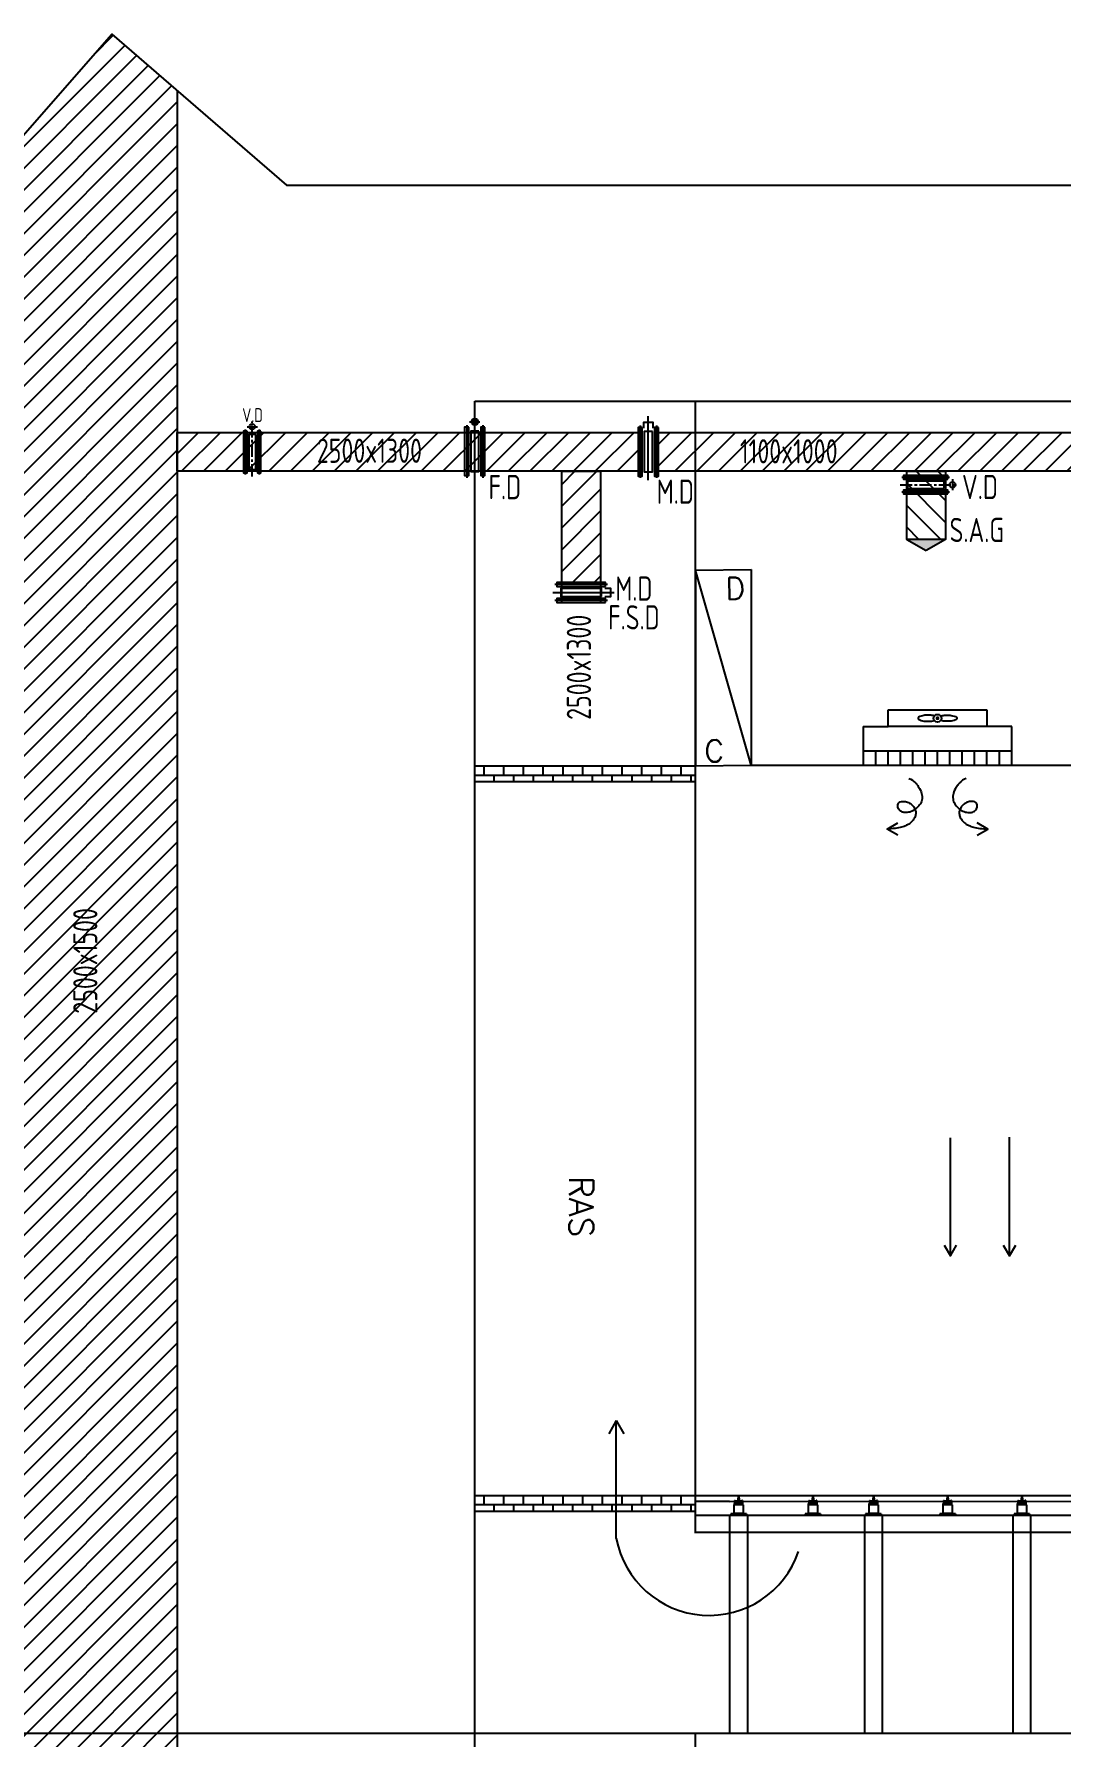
# Model space of a CAD drawing. Header units: millimetres. Extents: x 108 to 3316, y 96 to 2090.
# Drawn here: x 2461.9 to 2567.8, y 1629.1 to 1804.7 of the extents above; entities that cross this region are included whole.
import ezdxf
from ezdxf.enums import TextEntityAlignment as Align

# ---------------------------------------------------------------- set-up
doc = ezdxf.new("R2010")
doc.units = ezdxf.units.MM
doc.linetypes.add('CENTER', pattern=[2, 1.25, -0.25, 0.25, -0.25])
for name, color, linetype in [('A-DETL-01', 1, 'Continuous'), ('M-CEQPM-MAU', 22, 'Continuous'), ('M-CMDUCT-LINE', 15, 'Continuous'), ('M-FM-LINE3', 3, 'Continuous'), ('M-HVAC-CMDUCT', 150, 'Continuous'), ('U-EX-TXT', 4, 'Continuous')]:
    doc.layers.add(name, color=color, linetype=linetype)
doc.styles.add('AA-TXT', font='isocp.shx', dxfattribs={"bigfont": 'chineset.shx'})
doc.styles.add('STDTEXT', font='simplex.shx', dxfattribs={"bigfont": 'china.shx'})

msp = doc.modelspace()

# ---------------------------------------------------------------- hatches: boundary and pattern name
at = {"layer": 'M-CEQPM-MAU'}
h = msp.add_hatch(dxfattribs=at)
h.set_pattern_fill('AR-B88', color=252, scale=0.01)
h.set_pattern_definition([(360, (-38382.6473, -83016.2365), (1e-15, 2.032), []), (90, (-38382.6473, -83016.2365), (-1.016, 2.032), [2.032, -2.032])])
h.paths.add_polyline_path([(2530.08, 1729.28), (2507.33, 1729.28), (2507.33, 1727.67), (2530.08, 1727.67)])
h = msp.add_hatch(dxfattribs=at)
h.set_pattern_fill('AR-B88', color=252, scale=0.01)
h.set_pattern_definition([(360, (-38382.6473, -83091.4644), (1e-15, 2.032), []), (90, (-38382.6473, -83091.4644), (-1.016, 2.032), [2.032, -2.032])])
h.paths.add_polyline_path([(2530.08, 1654.05), (2507.33, 1654.05), (2507.33, 1652.44), (2530.08, 1652.44)])
at = {"layer": 'M-CMDUCT-LINE'}
h = msp.add_hatch(dxfattribs=at)
h.set_pattern_fill('ANSI31', color=256, scale=0.5, style=0)
h.set_pattern_definition([(45, (-38596.6318, -80968.6413), (-1.122532015, 1.122532015), [])])
h.paths.add_polyline_path([(2457.85, 1198.5), (2476.65, 1198.5), (2476.65, 1798.89), (2469.91, 1804.72), (2457.85, 1790.95)])
h = msp.add_hatch(dxfattribs=at)
h.set_pattern_fill('ANSI31', color=256, scale=0.5, style=0)
h.set_pattern_definition([(45, (3357.5911, 1587.201), (-1.122532, 1.122532), [])])
h.paths.add_polyline_path([(2476.65, 1763.65), (2524.39, 1763.65), (2524.39, 1759.65), (2476.65, 1759.65)])
h = msp.add_hatch(dxfattribs=at)
h.set_pattern_fill('ANSI31', color=256, scale=0.5, style=0)
h.set_pattern_definition([(45, (3363.5603, 1587.201), (-1.122532, 1.122532), [])])
h.paths.add_polyline_path([(2526.27, 1763.65), (2644.28, 1763.65), (2644.28, 1759.65), (2526.27, 1759.65)])
h = msp.add_hatch(dxfattribs=at)
h.set_pattern_fill('ANSI31', color=256, scale=0.5, style=0)
h.set_pattern_definition([(45, (-5e-13, 274.7208), (-1.122532, 1.122532), [])])
h.paths.add_polyline_path([(2520.3, 1759.65), (2516.3, 1759.65), (2516.3, 1748.18), (2520.3, 1748.18)])
h = msp.add_hatch(dxfattribs=at)
h.set_pattern_fill('ANSI31', color=256, scale=0.5, angle=-90, style=0)
h.set_pattern_definition([(315, (2379.4241, 925.0342), (1.122532, 1.122532), [])])
h.paths.add_polyline_path([(2555.88, 1759.65), (2555.88, 1752.62), (2551.88, 1752.62), (2551.88, 1759.65)])
at = {"layer": 'M-FM-LINE3', "linetype": 'Continuous'}
h = msp.add_hatch(color=256, dxfattribs=at)
edge = h.paths.add_edge_path()
edge.add_arc((2507.33, 1764.73), 0.333, 0, 360)
at = {"layer": 'M-HVAC-CMDUCT'}
msp.add_hatch(color=256, dxfattribs=at).paths.add_polyline_path([(2555.88, 1752.62), (2551.88, 1752.62), (2553.88, 1751.47)])

# ---------------------------------------------------------------- linework, layer by layer
at = {"color": 252}
for points in [[(2507.33, 1729.28), (2530.08, 1729.28)], [(2507.33, 1727.67), (2530.08, 1727.67)], [(2507.33, 1654.05), (2530.08, 1654.05)], [(2507.33, 1652.44), (2530.08, 1652.44)]]:
    msp.add_lwpolyline(points, dxfattribs=at)
at = {"layer": 'A-DETL-01', "color": 252}
msp.add_line((2500.6, 1789.14), (2773.52, 1789.14), dxfattribs=at)
for points in [[(2337.44, 1789.14), (2426.54, 1789.14), (2442.39, 1773.3), (2469.91, 1804.72), (2487.93, 1789.14), (2566.21, 1789.14)], [(2507.33, 1766.86), (2681.94, 1766.86)]]:
    msp.add_lwpolyline(points, dxfattribs=at)
at = {"layer": 'M-CEQPM-MAU', "color": 252, "ltscale": 0.1}
for p, q in [((2530.08, 1650.16), (2530.08, 1766.86)), ((2549.95, 1733.33), (2549.95, 1735.03)), ((2549.95, 1735.03), (2560.15, 1735.03)), ((2560.15, 1735.03), (2560.15, 1733.33)), ((2547.4, 1733.33), (2549.95, 1733.33)), ((2547.4, 1733.33), (2547.4, 1729.33)), ((2560.15, 1733.33), (2549.95, 1733.33)), ((2562.7, 1733.33), (2560.15, 1733.33)), ((2562.7, 1729.33), (2562.7, 1733.33)), ((2547.4, 1730.83), (2562.7, 1730.83)), ((2548.68, 1729.33), (2548.68, 1730.83)), ((2549.95, 1729.33), (2549.95, 1730.83)), ((2551.23, 1729.33), (2551.23, 1730.83)), ((2552.5, 1729.33), (2552.5, 1730.83)), ((2553.78, 1729.33), (2553.78, 1730.83)), ((2555.05, 1729.33), (2555.05, 1730.83)), ((2556.33, 1729.33), (2556.33, 1730.83)), ((2557.6, 1729.33), (2557.6, 1730.83)), ((2558.88, 1729.33), (2558.88, 1730.83)), ((2560.15, 1729.33), (2560.15, 1730.83)), ((2561.43, 1729.33), (2561.43, 1730.83)), ((2535.82, 1729.33), (2659.18, 1729.33)), ((2547.4, 1729.33), (2562.7, 1729.33)), ((2530.08, 1654.05), (2533.6, 1654.05)), ((2533.6, 1654.03), (2639.3, 1654.05)), ((2534.54, 1654.1), (2534.44, 1653.47)), ((2534.54, 1654.1), (2534.64, 1653.47)), ((2542.19, 1654.1), (2542.09, 1653.47)), ((2542.19, 1654.1), (2542.29, 1653.47)), ((2548.44, 1654.1), (2548.34, 1653.47)), ((2548.44, 1654.1), (2548.54, 1653.47)), ((2556.09, 1654.1), (2555.99, 1653.47)), ((2556.09, 1654.1), (2556.19, 1653.47)), ((2563.74, 1654.1), (2563.64, 1653.47)), ((2563.74, 1654.1), (2563.84, 1653.47)), ((2533.6, 1653.42), (2530.08, 1653.41)), ((2639.3, 1653.42), (2533.6, 1653.4)), ((2535.34, 1652.14), (2533.74, 1652.14)), ((2533.74, 1652.14), (2533.74, 1652.01)), ((2534.06, 1653.07), (2534.06, 1652.22)), ((2535.02, 1653.07), (2534.06, 1653.07)), ((2534.06, 1652.22), (2535.02, 1652.22)), ((2534.98, 1653.2), (2534.1, 1653.2)), ((2534.1, 1653.07), (2534.1, 1653.2)), ((2534.11, 1652.22), (2534.11, 1652.15)), ((2534.12, 1653.53), (2534.2, 1653.53)), ((2534.12, 1653.53), (2534.12, 1653.2)), ((2534.2, 1653.53), (2534.2, 1653.47)), ((2534.49, 1653.47), (2534.2, 1653.47)), ((2534.49, 1653.53), (2534.47, 1653.2)), ((2534.59, 1653.53), (2534.49, 1653.53)), ((2534.59, 1653.53), (2534.6, 1653.2)), ((2534.87, 1653.47), (2534.59, 1653.47)), ((2534.87, 1653.53), (2534.87, 1653.47)), ((2534.95, 1653.53), (2534.87, 1653.53)), ((2534.95, 1653.53), (2534.95, 1653.2)), ((2534.97, 1652.22), (2534.97, 1652.14)), ((2534.98, 1653.07), (2534.98, 1653.2)), ((2535.02, 1653.07), (2535.02, 1652.22)), ((2535.34, 1652.14), (2535.34, 1652.01)), ((2542.99, 1652.14), (2541.39, 1652.14)), ((2541.39, 1652.14), (2541.39, 1652.01)), ((2541.71, 1653.07), (2541.71, 1652.22)), ((2542.67, 1653.07), (2541.71, 1653.07)), ((2541.71, 1652.22), (2542.67, 1652.22)), ((2542.63, 1653.2), (2541.75, 1653.2)), ((2541.75, 1653.07), (2541.75, 1653.2)), ((2541.76, 1652.22), (2541.76, 1652.15)), ((2541.77, 1653.53), (2541.85, 1653.53)), ((2541.77, 1653.53), (2541.77, 1653.2)), ((2541.85, 1653.53), (2541.85, 1653.47)), ((2542.14, 1653.47), (2541.85, 1653.47)), ((2542.14, 1653.53), (2542.12, 1653.2)), ((2542.24, 1653.53), (2542.14, 1653.53)), ((2542.24, 1653.53), (2542.25, 1653.2)), ((2542.52, 1653.47), (2542.24, 1653.47)), ((2542.52, 1653.53), (2542.52, 1653.47)), ((2542.6, 1653.53), (2542.52, 1653.53)), ((2542.6, 1653.53), (2542.6, 1653.2)), ((2542.62, 1652.22), (2542.62, 1652.14)), ((2542.63, 1653.07), (2542.63, 1653.2)), ((2542.67, 1653.07), (2542.67, 1652.22)), ((2542.99, 1652.14), (2542.99, 1652.01)), ((2549.24, 1652.14), (2547.64, 1652.14)), ((2547.64, 1652.14), (2547.64, 1652.01)), ((2547.96, 1653.07), (2547.96, 1652.22)), ((2548.92, 1653.07), (2547.96, 1653.07)), ((2547.96, 1652.22), (2548.92, 1652.22)), ((2548.88, 1653.2), (2548, 1653.2)), ((2548, 1653.07), (2548, 1653.2)), ((2548.01, 1652.22), (2548.01, 1652.15)), ((2548.02, 1653.53), (2548.1, 1653.53)), ((2548.02, 1653.53), (2548.02, 1653.2)), ((2548.1, 1653.53), (2548.1, 1653.47)), ((2548.39, 1653.47), (2548.1, 1653.47)), ((2548.39, 1653.53), (2548.37, 1653.2)), ((2548.49, 1653.53), (2548.39, 1653.53)), ((2548.49, 1653.53), (2548.5, 1653.2)), ((2548.77, 1653.47), (2548.49, 1653.47)), ((2548.77, 1653.53), (2548.77, 1653.47)), ((2548.85, 1653.53), (2548.77, 1653.53)), ((2548.85, 1653.53), (2548.85, 1653.2)), ((2548.87, 1652.22), (2548.87, 1652.14)), ((2548.88, 1653.07), (2548.88, 1653.2)), ((2548.92, 1653.07), (2548.92, 1652.22)), ((2549.24, 1652.14), (2549.24, 1652.01)), ((2556.89, 1652.14), (2555.29, 1652.14)), ((2555.29, 1652.14), (2555.29, 1652.01)), ((2555.61, 1653.07), (2555.61, 1652.22)), ((2556.57, 1653.07), (2555.61, 1653.07)), ((2555.61, 1652.22), (2556.57, 1652.22)), ((2556.53, 1653.2), (2555.65, 1653.2)), ((2555.65, 1653.07), (2555.65, 1653.2)), ((2555.66, 1652.22), (2555.66, 1652.15)), ((2555.67, 1653.53), (2555.75, 1653.53)), ((2555.67, 1653.53), (2555.67, 1653.2)), ((2555.75, 1653.53), (2555.75, 1653.47)), ((2556.04, 1653.47), (2555.75, 1653.47)), ((2556.04, 1653.53), (2556.02, 1653.2)), ((2556.14, 1653.53), (2556.04, 1653.53)), ((2556.14, 1653.53), (2556.15, 1653.2)), ((2556.42, 1653.47), (2556.14, 1653.47)), ((2556.42, 1653.53), (2556.42, 1653.47)), ((2556.5, 1653.53), (2556.42, 1653.53)), ((2556.5, 1653.53), (2556.5, 1653.2)), ((2556.52, 1652.22), (2556.52, 1652.14)), ((2556.53, 1653.07), (2556.53, 1653.2)), ((2556.57, 1653.07), (2556.57, 1652.22)), ((2556.89, 1652.14), (2556.89, 1652.01)), ((2564.54, 1652.14), (2562.94, 1652.14)), ((2562.94, 1652.14), (2562.94, 1652.01)), ((2563.26, 1653.07), (2563.26, 1652.22)), ((2564.22, 1653.07), (2563.26, 1653.07)), ((2563.26, 1652.22), (2564.22, 1652.22)), ((2564.18, 1653.2), (2563.3, 1653.2)), ((2563.3, 1653.07), (2563.3, 1653.2)), ((2563.31, 1652.22), (2563.31, 1652.15)), ((2563.32, 1653.53), (2563.4, 1653.53)), ((2563.32, 1653.53), (2563.32, 1653.2)), ((2563.4, 1653.53), (2563.4, 1653.47)), ((2563.69, 1653.47), (2563.4, 1653.47)), ((2563.69, 1653.53), (2563.67, 1653.2)), ((2563.79, 1653.53), (2563.69, 1653.53)), ((2563.79, 1653.53), (2563.8, 1653.2)), ((2564.07, 1653.47), (2563.79, 1653.47)), ((2564.07, 1653.53), (2564.07, 1653.47)), ((2564.15, 1653.53), (2564.07, 1653.53)), ((2564.15, 1653.53), (2564.15, 1653.2)), ((2564.17, 1652.22), (2564.17, 1652.14)), ((2564.18, 1653.07), (2564.18, 1653.2)), ((2564.22, 1653.07), (2564.22, 1652.22)), ((2564.54, 1652.14), (2564.54, 1652.01)), ((2535.34, 1652.01), (2533.74, 1652.01)), ((2542.99, 1652.01), (2541.39, 1652.01)), ((2549.24, 1652.01), (2547.64, 1652.01)), ((2556.89, 1652.01), (2555.29, 1652.01)), ((2564.54, 1652.01), (2562.94, 1652.01)), ((2530.08, 1512.8), (2530.08, 1629.5))]:
    msp.add_line(p, q, dxfattribs=at)
at = {"layer": 'M-CEQPM-MAU', "color": 252}
for p, q in [((2530.08, 1749.45), (2530.08, 1729.28)), ((2530.08, 1729.28), (2535.82, 1729.33))]:
    msp.add_line(p, q, dxfattribs=at)
msp.add_lwpolyline([(2535.82, 1749.5), (2535.82, 1729.33), (2530.08, 1749.45)], close=True, dxfattribs=at)
at = {"layer": 'M-CEQPM-MAU', "color": 252, "ltscale": 0.1}
for points in [[(2554.73, 1734.41, 0.03966), (2554.46, 1734.47, 0.032614), (2554.05, 1734.5, 0.032614), (2553.64, 1734.47, 0.044087), (2553.35, 1734.4, 0.086721), (2553.1, 1734.28, 0.233651), (2553.05, 1734.18, 0.233651), (2553.1, 1734.09, 0.086721), (2553.35, 1733.96, 0.044087), (2553.64, 1733.89, 0.032614), (2554.05, 1733.87, 0.032614), (2554.46, 1733.89, 0.03966), (2554.73, 1733.95)], [(2555.38, 1734.41, -0.03966), (2555.65, 1734.47, -0.032614), (2556.06, 1734.5, -0.032614), (2556.46, 1734.47, -0.044087), (2556.76, 1734.4, -0.086721), (2557.01, 1734.28, -0.233651), (2557.05, 1734.18, -0.233651), (2557.01, 1734.09, -0.086721), (2556.76, 1733.96, -0.044087), (2556.46, 1733.89, -0.032614), (2556.06, 1733.87, -0.032614), (2555.65, 1733.89, -0.03966), (2555.38, 1733.95)]]:
    msp.add_lwpolyline(points, format="xyb", dxfattribs=at)
at = {"layer": 'M-CEQPM-MAU', "color": 252, "ltscale": 0.1, "const_width": 0.2}
msp.add_lwpolyline([(2555.15, 1734.18, -1), (2554.95, 1734.18, -1)], format="xyb", close=True, dxfattribs=at)
at = {"layer": 'M-CEQPM-MAU', "color": 252, "ltscale": 0.1}
for points in [[(2530.08, 1652.01), (2533.6, 1652.01)], [(2639.3, 1650.21), (2530.08, 1650.21), (2530.08, 1652.01), (2639.3, 1652.01)]]:
    msp.add_lwpolyline(points, dxfattribs=at)
for points in [[(2533.64, 1629.5), (2533.64, 1652.01), (2535.44, 1652.01), (2535.44, 1629.5)], [(2547.54, 1629.5), (2547.54, 1652.01), (2549.34, 1652.01), (2549.34, 1629.5)], [(2562.84, 1629.5), (2562.84, 1652.01), (2564.64, 1652.01), (2564.64, 1629.5)]]:
    msp.add_lwpolyline(points, close=True, dxfattribs=at)
msp.add_circle((2555.05, 1734.18), 0.4, dxfattribs=at)
at = {"layer": 'M-FM-LINE3', "linetype": 'CENTER'}
for p, q in [((2484.39, 1759.12), (2484.39, 1764.78)), ((2506.79, 1764.73), (2507.87, 1764.73)), ((2507.33, 1758.78), (2507.33, 1765.36)), ((2483.85, 1764.24), (2484.92, 1764.24)), ((2551.19, 1758.25), (2557.17, 1758.25)), ((2556.6, 1758.82), (2556.6, 1757.68))]:
    msp.add_line(p, q, dxfattribs=at)
at = {"layer": 'M-FM-LINE3'}
for p, q in [((2525.23, 1758.74), (2525.23, 1765.32)), ((2483.67, 1763.95), (2483.67, 1759.3)), ((2485.1, 1763.95), (2485.1, 1759.3)), ((2506.5, 1764.4), (2506.5, 1758.98)), ((2508.16, 1764.4), (2508.16, 1758.98)), ((2524.4, 1764.36), (2524.4, 1758.95)), ((2526.06, 1764.36), (2526.06, 1758.95)), ((2556.3, 1759.01), (2551.38, 1759.01)), ((2556.3, 1757.49), (2551.38, 1757.49)), ((2515.39, 1747.14), (2521.69, 1747.14)), ((2521.01, 1747.97), (2515.59, 1747.97)), ((2521.01, 1746.31), (2515.59, 1746.31))]:
    msp.add_line(p, q, dxfattribs=at)
for points in [[(2524.77, 1764.09), (2524.77, 1764.7), (2525.69, 1764.7), (2525.69, 1764.09)], [(2520.74, 1747.6), (2521.34, 1747.6), (2521.34, 1746.68), (2520.74, 1746.68)]]:
    msp.add_lwpolyline(points, dxfattribs=at)
for points in [[(2483.85, 1763.77), (2483.49, 1763.77), (2483.49, 1759.48), (2483.85, 1759.48)], [(2484.74, 1763.42), (2484.03, 1763.42), (2484.03, 1759.83), (2484.74, 1759.83)], [(2485.28, 1763.77), (2484.92, 1763.77), (2484.92, 1759.48), (2485.28, 1759.48)], [(2506.71, 1764.19), (2506.29, 1764.19), (2506.29, 1759.19), (2506.71, 1759.19)], [(2507.75, 1763.78), (2506.91, 1763.78), (2506.91, 1759.61), (2507.75, 1759.61)], [(2508.37, 1764.19), (2507.96, 1764.19), (2507.96, 1759.19), (2508.37, 1759.19)], [(2524.61, 1764.15), (2524.19, 1764.15), (2524.19, 1759.15), (2524.61, 1759.15)], [(2525.65, 1763.74), (2524.81, 1763.74), (2524.81, 1759.57), (2525.65, 1759.57)], [(2526.27, 1764.15), (2525.86, 1764.15), (2525.86, 1759.15), (2526.27, 1759.15)], [(2556.11, 1758.82), (2556.11, 1759.19), (2551.56, 1759.19), (2551.56, 1758.82)], [(2556.11, 1757.3), (2556.11, 1757.68), (2551.56, 1757.68), (2551.56, 1757.3)], [(2555.73, 1757.87), (2555.73, 1758.63), (2551.94, 1758.63), (2551.94, 1757.87)], [(2520.8, 1747.77), (2520.8, 1748.18), (2515.8, 1748.18), (2515.8, 1747.77)], [(2520.39, 1746.72), (2520.39, 1747.56), (2516.22, 1747.56), (2516.22, 1746.72)], [(2520.8, 1746.1), (2520.8, 1746.52), (2515.8, 1746.52), (2515.8, 1746.1)]]:
    msp.add_lwpolyline(points, close=True, dxfattribs=at)
for centre, radius in [((2484.39, 1764.24), 0.287), ((2507.33, 1764.73), 0.333), ((2556.6, 1758.25), 0.303)]:
    msp.add_circle(centre, radius, dxfattribs=at)
at = {"layer": 'M-HVAC-CMDUCT'}
for p, q in [((2555.88, 1752.62), (2551.88, 1752.62)), ((2551.88, 1752.62), (2553.88, 1751.47)), ((2555.88, 1752.62), (2553.88, 1751.47))]:
    msp.add_line(p, q, dxfattribs=at)
at = {"layer": 'M-HVAC-CMDUCT', "color": 252}
for p, q in [((2556.39, 1678.75), (2556.39, 1690.92)), ((2562.47, 1678.75), (2562.47, 1690.98))]:
    msp.add_line(p, q, dxfattribs=at)
at = {"layer": 'M-HVAC-CMDUCT'}
for points in [[(2476.65, 1798.89), (2476.65, 1198.5), (2457.85, 1198.5), (2457.85, 1790.95)], [(2516.3, 1746.1), (2516.3, 1759.65), (2520.3, 1759.65), (2520.3, 1746.1)]]:
    msp.add_lwpolyline(points, dxfattribs=at)
at = {"layer": 'M-HVAC-CMDUCT', "color": 252}
for points in [[(2507.33, 1629.5), (2507.33, 1766.86)], [(2555.75, 1679.85), (2556.39, 1678.75), (2557.02, 1679.85)], [(2561.83, 1679.85), (2562.47, 1678.75), (2563.11, 1679.85)], [(2521.92, 1661.76), (2521.14, 1660.41)], [(2521.92, 1649.61), (2521.92, 1661.76)], [(2521.92, 1661.76), (2522.7, 1660.41)], [(2773.52, 1629.5), (2406.14, 1629.5)], [(2507.33, 1492.14), (2507.33, 1629.5)]]:
    msp.add_lwpolyline(points, dxfattribs=at)
at = {"layer": 'M-HVAC-CMDUCT'}
for points in [[(2476.65, 1763.65), (2524.39, 1763.65), (2524.39, 1759.65), (2476.65, 1759.65)], [(2526.27, 1763.65), (2644.28, 1763.65), (2644.28, 1759.65), (2526.27, 1759.65)], [(2555.88, 1759.65), (2555.88, 1752.62), (2551.88, 1752.62), (2551.88, 1759.65)]]:
    msp.add_lwpolyline(points, close=True, dxfattribs=at)
at = {"layer": 'M-HVAC-CMDUCT', "color": 252, "ltscale": 0.1}
for points in [[(2552.09, 1727.96, -0.140241), (2552.77, 1727.51, -0.038232), (2553.01, 1727.25), (2553.07, 1727.15), (2553.19, 1726.95), (2553.29, 1726.77), (2553.36, 1726.6), (2553.41, 1726.43), (2553.44, 1726.28), (2553.46, 1726.13), (2553.47, 1726), (2553.46, 1725.86), (2553.43, 1725.73), (2553.4, 1725.61), (2553.35, 1725.49), (2553.28, 1725.37), (2553.21, 1725.26), (2553.12, 1725.15), (2553.03, 1725.04), (2552.92, 1724.94), (2552.81, 1724.84), (2552.69, 1724.76), (2552.57, 1724.68), (2552.44, 1724.61), (2552.31, 1724.55), (2552.18, 1724.51), (2552.05, 1724.48), (2551.93, 1724.46), (2551.81, 1724.45), (2551.69, 1724.45), (2551.58, 1724.46), (2551.49, 1724.48), (2551.4, 1724.51), (2551.32, 1724.55), (2551.25, 1724.59, -0.282011), (2550.95, 1725.17, -0.222152), (2551.09, 1725.49, -0.123311), (2551.35, 1725.6), (2551.45, 1725.61), (2551.55, 1725.61), (2551.65, 1725.61), (2551.76, 1725.59), (2551.86, 1725.56), (2551.96, 1725.53), (2552.06, 1725.48), (2552.15, 1725.43), (2552.24, 1725.38), (2552.32, 1725.31), (2552.4, 1725.25), (2552.47, 1725.18), (2552.54, 1725.11), (2552.6, 1725.03), (2552.65, 1724.95), (2552.69, 1724.87), (2552.73, 1724.79), (2552.76, 1724.71), (2552.78, 1724.62), (2552.8, 1724.53), (2552.8, 1724.43), (2552.8, 1724.34), (2552.79, 1724.24), (2552.77, 1724.14), (2552.74, 1724.04), (2552.7, 1723.95), (2552.65, 1723.85), (2552.59, 1723.76), (2552.53, 1723.67), (2552.45, 1723.58), (2552.37, 1723.49), (2552.28, 1723.41), (2552.18, 1723.34), (2552.08, 1723.27), (2551.97, 1723.2), (2551.85, 1723.14), (2551.74, 1723.08), (2551.61, 1723.03), (2551.48, 1722.98), (2551.34, 1722.94), (2551.19, 1722.9), (2551.04, 1722.87), (2550.86, 1722.84), (2550.68, 1722.82), (2550.48, 1722.8), (2550.28, 1722.78), (2550.07, 1722.76), (2549.86, 1722.75)], [(2558.01, 1727.96, 0.140241), (2557.33, 1727.51, 0.038232), (2557.1, 1727.25), (2557.03, 1727.15), (2556.91, 1726.95), (2556.81, 1726.77), (2556.74, 1726.6), (2556.69, 1726.43), (2556.66, 1726.28), (2556.64, 1726.13), (2556.64, 1726), (2556.65, 1725.86), (2556.67, 1725.73), (2556.71, 1725.61), (2556.76, 1725.49), (2556.82, 1725.37), (2556.89, 1725.26), (2556.98, 1725.15), (2557.07, 1725.04), (2557.18, 1724.94), (2557.29, 1724.84), (2557.41, 1724.76), (2557.53, 1724.68), (2557.66, 1724.61), (2557.79, 1724.55), (2557.92, 1724.51), (2558.05, 1724.48), (2558.17, 1724.46), (2558.29, 1724.45), (2558.41, 1724.45), (2558.52, 1724.46), (2558.61, 1724.48), (2558.7, 1724.51), (2558.78, 1724.55), (2558.85, 1724.59, 0.282011), (2559.15, 1725.17, 0.222152), (2559.01, 1725.49, 0.123311), (2558.75, 1725.6), (2558.66, 1725.61), (2558.55, 1725.61), (2558.45, 1725.61), (2558.34, 1725.59), (2558.24, 1725.56), (2558.14, 1725.53), (2558.04, 1725.48), (2557.95, 1725.43), (2557.86, 1725.38), (2557.78, 1725.31), (2557.7, 1725.25), (2557.63, 1725.18), (2557.56, 1725.11), (2557.5, 1725.03), (2557.45, 1724.95), (2557.41, 1724.87), (2557.37, 1724.79), (2557.34, 1724.71), (2557.32, 1724.62), (2557.3, 1724.53), (2557.3, 1724.43), (2557.3, 1724.34), (2557.31, 1724.24), (2557.33, 1724.14), (2557.36, 1724.04), (2557.4, 1723.95), (2557.45, 1723.85), (2557.51, 1723.76), (2557.57, 1723.67), (2557.65, 1723.58), (2557.73, 1723.49), (2557.82, 1723.41), (2557.92, 1723.34), (2558.02, 1723.27), (2558.13, 1723.2), (2558.25, 1723.14), (2558.37, 1723.08), (2558.49, 1723.03), (2558.62, 1722.98), (2558.76, 1722.94), (2558.91, 1722.9), (2559.07, 1722.87), (2559.24, 1722.84), (2559.42, 1722.82), (2559.62, 1722.8), (2559.82, 1722.78), (2560.04, 1722.76), (2560.25, 1722.75)]]:
    msp.add_lwpolyline(points, format="xyb", dxfattribs=at)
for points in [[(2550.96, 1722.11), (2549.86, 1722.75), (2550.96, 1723.39)], [(2559.14, 1722.11), (2560.25, 1722.75), (2559.14, 1723.39)]]:
    msp.add_lwpolyline(points, dxfattribs=at)
at = {"layer": 'M-HVAC-CMDUCT', "color": 252}
msp.add_arc((2531.5, 1651.43), 9.75, 190.7191, 341.0261, dxfattribs=at)

# ---------------------------------------------------------------- texts
at = {"layer": 'M-CEQPM-MAU', "color": 252, "style": 'STDTEXT'}
for s, p in [('D', (2534.2, 1747.57)), ('C', (2532.02, 1730.81))]:
    msp.add_text(s, height=2.25, rotation=1, dxfattribs=at).set_placement(p, align=Align.MIDDLE)
msp.add_text('RAS', height=2.5, rotation=270, dxfattribs=at).set_placement((2518.32, 1686.98), align=Align.MIDDLE_LEFT)
at = {"layer": 'U-EX-TXT', "style": 'AA-TXT', "width": 0.8}
for s, height, p in [('V.D', 1.438, (2484.42, 1765.43)), ('2500x1300', 2.5, (2496.47, 1761.76)), ('1100x1000', 2.5, (2539.71, 1761.7)), ('F.D', 2.5, (2510.43, 1758.01)), ('V.D', 2.5, (2559.43, 1758.02)), ('M.D', 2.5, (2528.01, 1757.54)), ('S.A.G', 2.5, (2559.11, 1753.59)), ('M.D', 2.5, (2523.74, 1747.55)), ('F.S.D', 2.5, (2523.74, 1744.58))]:
    msp.add_text(s, height=height, dxfattribs=at).set_placement(p, align=Align.MIDDLE_CENTER)
for s, p in [('2500x1300', (2518.07, 1739.43)), ('2500x1500', (2467.17, 1709.16))]:
    msp.add_text(s, height=2.5, rotation=90, dxfattribs=at).set_placement(p, align=Align.MIDDLE_CENTER)

doc.saveas('drawing.dxf')
